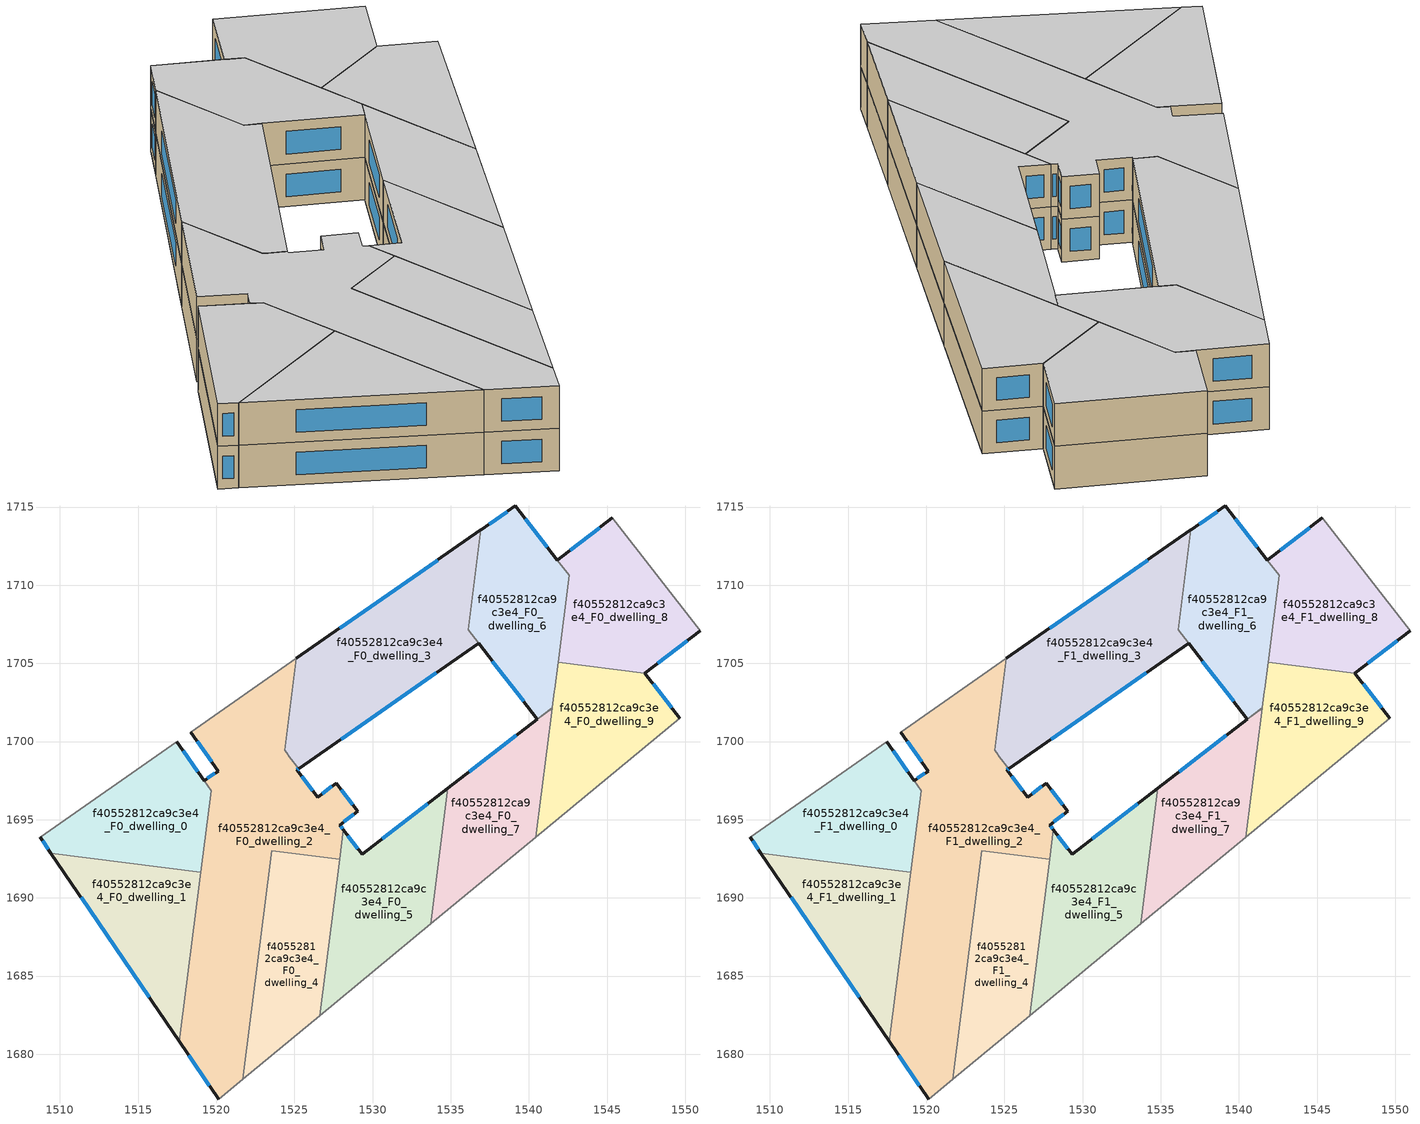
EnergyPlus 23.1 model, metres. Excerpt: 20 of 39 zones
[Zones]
f40552812ca9c3e4_F0_dwelling_0
 floor ground (EU_floor_Construction): 1517.48,1700 1519.69,1696.84 1519.03,1691.64 1509.42,1692.87 1508.73,1693.89 z0
 wall outside (EU_wall_Construction): 1508.73,1693.89 1509.42,1692.87 / 1519.23,1697.5 1517.48,1700 z0:3
 wall to f40552812ca9c3e4_F0_dwelling_1 (EU_wall_Construction): 1509.42,1692.87 1519.03,1691.64 z0:3
 wall adiabatic (EU_wall_Construction): 1517.48,1700 1508.73,1693.89 z0:3
 wall to f40552812ca9c3e4_F0_dwelling_2 (EU_wall_Construction): 1519.03,1691.64 1519.69,1696.84 1519.23,1697.5 z0:3
 window (EU_Window_Construction): 1508.89,1693.65 1509.26,1693.11 / 1518.82,1698.08 1517.89,1699.41 z0.7:2.3
f40552812ca9c3e4_F0_dwelling_1
 floor ground (EU_floor_Construction): 1519.03,1691.64 1517.65,1680.82 1509.42,1692.87 z0
 wall outside (EU_wall_Construction): 1509.42,1692.87 1517.65,1680.82 z0:3
 wall to f40552812ca9c3e4_F0_dwelling_2 (EU_wall_Construction): 1517.65,1680.82 1519.03,1691.64 z0:3
 window (EU_Window_Construction): 1511.36,1690.04 1515.71,1683.65 z0.7:2.3
f40552812ca9c3e4_F0_dwelling_2
 floor ground (EU_floor_Construction): 1525.12,1705.31 1524.37,1699.45 1524.5,1699.28 1524.68,1699.04 1525.29,1698.27 1525.16,1698.18 1526.5,1696.45 1527.66,1697.34 1529.06,1695.55 1527.9,1694.66 1528.14,1694.35 1527.9,1692.48 1523.55,1693.03 1521.68,1678.39 1520.16,1677.13 1517.65,1680.82 1519.69,1696.84 1519.23,1697.5 1520.11,1698.11 1518.36,1700.61 z0
 wall outside (EU_wall_Construction): 1528.14,1694.35 1527.9,1694.66 1529.06,1695.55 1527.66,1697.34 1526.5,1696.45 1525.16,1698.18 1525.28,1698.27 / 1517.65,1680.82 1520.16,1677.13 / 1518.36,1700.61 1520.11,1698.11 1519.23,1697.5 z0:3
 wall to f40552812ca9c3e4_F0_dwelling_3 (EU_wall_Construction): 1525.29,1698.27 1524.68,1699.04 1524.5,1699.28 1524.37,1699.45 1525.12,1705.31 z0:3
 wall to f40552812ca9c3e4_F0_dwelling_4 (EU_wall_Construction): 1521.68,1678.39 1523.55,1693.03 1527.9,1692.48 z0:3
 wall adiabatic (EU_wall_Construction): 1520.16,1677.13 1521.68,1678.39 / 1525.12,1705.31 1518.36,1700.61 z0:3
 wall to f40552812ca9c3e4_F0_dwelling_5 (EU_wall_Construction): 1527.9,1692.48 1528.14,1694.35 z0:3
 window (EU_Window_Construction): 1525.19,1698.2 1525.25,1698.25 / 1526.19,1696.85 1525.47,1697.77 / 1527.39,1697.13 1526.77,1696.66 / 1528.73,1695.97 1527.99,1696.92 / 1528.17,1694.87 1528.78,1695.34 / 1528.08,1694.42 1527.95,1694.58 / 1518.24,1679.95 1519.57,1678 / 1519.91,1697.96 1519.44,1697.64 / 1518.77,1700.02 1519.7,1698.69 z0.7:2.3
f40552812ca9c3e4_F0_dwelling_3
 floor ground (EU_floor_Construction): 1536.93,1713.54 1536.11,1707.14 1536.78,1706.29 1525.29,1698.27 1524.68,1699.04 1524.5,1699.28 1524.37,1699.45 1525.12,1705.31 z0
 wall outside (EU_wall_Construction): 1536.93,1713.54 1525.12,1705.31 / 1525.29,1698.27 1536.78,1706.29 z0:3
 wall to f40552812ca9c3e4_F0_dwelling_6 (EU_wall_Construction): 1536.78,1706.29 1536.11,1707.14 1536.93,1713.54 z0:3
 window (EU_Window_Construction): 1534.16,1711.61 1527.89,1707.25 / 1527.99,1700.16 1534.08,1704.41 z0.7:2.3
f40552812ca9c3e4_F0_dwelling_4
 floor ground (EU_floor_Construction): 1527.9,1692.48 1526.62,1682.47 1521.68,1678.39 1523.55,1693.03 z0
 wall adiabatic (EU_wall_Construction): 1521.68,1678.39 1526.62,1682.47 z0:3
 wall to f40552812ca9c3e4_F0_dwelling_5 (EU_wall_Construction): 1526.62,1682.47 1527.9,1692.48 z0:3
f40552812ca9c3e4_F0_dwelling_5
 floor ground (EU_floor_Construction): 1534.82,1697.02 1533.71,1688.33 1526.62,1682.47 1528.14,1694.35 1529.33,1692.8 z0
 wall outside (EU_wall_Construction): 1534.82,1697.02 1529.33,1692.8 1528.14,1694.35 z0:3
 wall to f40552812ca9c3e4_F0_dwelling_7 (EU_wall_Construction): 1533.71,1688.33 1534.82,1697.02 z0:3
 wall adiabatic (EU_wall_Construction): 1526.62,1682.47 1533.71,1688.33 z0:3
 window (EU_Window_Construction): 1529.05,1693.16 1528.42,1693.98 / 1533.53,1696.03 1530.62,1693.79 z0.7:2.3
f40552812ca9c3e4_F0_dwelling_6
 floor ground (EU_floor_Construction): 1539.13,1715.07 1542.57,1710.63 1541.49,1702.15 1540.54,1701.42 1536.11,1707.14 1536.93,1713.54 z0
 wall outside (EU_wall_Construction): 1541.82,1711.61 1539.13,1715.07 1536.93,1713.54 / 1536.78,1706.29 1540.54,1701.42 z0:3
 wall to f40552812ca9c3e4_F0_dwelling_8 (EU_wall_Construction): 1541.86,1705.09 1542.57,1710.63 1541.82,1711.6 z0:3
 wall to f40552812ca9c3e4_F0_dwelling_9 (EU_wall_Construction): 1540.54,1701.42 1541.49,1702.15 1541.63,1703.22 1541.64,1703.34 1541.86,1705.09 z0:3
 window (EU_Window_Construction): 1538.61,1714.71 1537.45,1713.9 / 1541.19,1712.42 1539.76,1714.26 / 1537.66,1705.15 1539.66,1702.57 z0.7:2.3
f40552812ca9c3e4_F0_dwelling_7
 floor ground (EU_floor_Construction): 1541.48,1702.14 1540.43,1693.88 1533.71,1688.33 1534.82,1697.02 z0
 wall outside (EU_wall_Construction): 1540.55,1701.42 1534.82,1697.02 z0:3
 wall adiabatic (EU_wall_Construction): 1533.71,1688.33 1540.43,1693.88 z0:3
 wall to f40552812ca9c3e4_F0_dwelling_9 (EU_wall_Construction): 1540.43,1693.89 1541.48,1702.14 1540.55,1701.42 z0:3
 window (EU_Window_Construction): 1539.2,1700.39 1536.17,1698.05 z0.7:2.3
f40552812ca9c3e4_F0_dwelling_8
 floor ground (EU_floor_Construction): 1545.34,1714.32 1550.94,1707.09 1547.41,1704.38 1541.86,1705.09 1542.57,1710.63 1541.82,1711.6 z0
 wall outside (EU_wall_Construction): 1545.34,1714.32 1541.82,1711.6 / 1547.41,1704.38 1550.94,1707.09 z0:3
 wall adiabatic (EU_wall_Construction): 1550.94,1707.09 1545.34,1714.32 z0:3
 wall to f40552812ca9c3e4_F0_dwelling_9 (EU_wall_Construction): 1541.86,1705.09 1547.41,1704.38 z0:3
 window (EU_Window_Construction): 1544.51,1713.68 1542.65,1712.24 / 1548.24,1705.02 1550.11,1706.46 z0.7:2.3
f40552812ca9c3e4_F0_dwelling_9
 floor ground (EU_floor_Construction): 1547.41,1704.38 1549.65,1701.5 1540.44,1693.89 1541.48,1702.14 1540.54,1701.42 1541.49,1702.15 1541.63,1703.22 1541.86,1705.09 z0
 wall outside (EU_wall_Construction): 1549.65,1701.5 1547.41,1704.38 z0:3
 wall adiabatic (EU_wall_Construction): 1540.44,1693.89 1549.65,1701.5 z0:3
 window (EU_Window_Construction): 1549.12,1702.18 1547.94,1703.7 z0.7:2.3
f40552812ca9c3e4_F1_dwelling_0
 floor to f40552812ca9c3e4_F0_dwelling_0 (EU_floor_Construction): 1517.48,1700 1519.69,1696.84 1519.03,1691.64 1509.42,1692.87 1508.73,1693.89 z3
 wall outside (EU_wall_Construction): 1508.73,1693.89 1509.42,1692.87 / 1519.23,1697.5 1517.48,1700 z3:6
 wall to f40552812ca9c3e4_F1_dwelling_1 (EU_wall_Construction): 1509.42,1692.87 1519.03,1691.64 z3:6
 wall adiabatic (EU_wall_Construction): 1517.48,1700 1508.73,1693.89 z3:6
 wall to f40552812ca9c3e4_F1_dwelling_2 (EU_wall_Construction): 1519.03,1691.64 1519.69,1696.84 1519.23,1697.5 z3:6
 window (EU_Window_Construction): 1508.89,1693.65 1509.26,1693.11 / 1518.82,1698.08 1517.89,1699.41 z3.7:5.3
 ceiling to f40552812ca9c3e4_F2_dwelling_0 (EU_floor_Construction): 1519.03,1691.64 1519.69,1696.84 1517.48,1700 1508.73,1693.89 1509.42,1692.87 z6
f40552812ca9c3e4_F1_dwelling_1
 floor to f40552812ca9c3e4_F0_dwelling_1 (EU_floor_Construction): 1519.03,1691.64 1517.65,1680.82 1509.42,1692.87 z3
 wall outside (EU_wall_Construction): 1509.42,1692.87 1517.65,1680.82 z3:6
 wall to f40552812ca9c3e4_F1_dwelling_2 (EU_wall_Construction): 1517.65,1680.82 1519.03,1691.64 z3:6
 window (EU_Window_Construction): 1511.36,1690.04 1515.71,1683.65 z3.7:5.3
 ceiling to f40552812ca9c3e4_F2_dwelling_1 (EU_floor_Construction): 1517.65,1680.82 1519.03,1691.64 1509.42,1692.87 z6
f40552812ca9c3e4_F1_dwelling_2
 floor to f40552812ca9c3e4_F0_dwelling_2 (EU_floor_Construction): 1525.12,1705.31 1524.37,1699.45 1524.5,1699.28 1524.68,1699.04 1525.29,1698.27 1525.16,1698.18 1526.5,1696.45 1527.66,1697.34 1529.06,1695.55 1527.9,1694.66 1528.14,1694.35 1527.9,1692.48 1523.55,1693.03 1521.68,1678.39 1520.16,1677.13 1517.65,1680.82 1519.69,1696.84 1519.23,1697.5 1520.11,1698.11 1518.36,1700.61 z3
 wall outside (EU_wall_Construction): 1528.14,1694.35 1527.9,1694.66 1529.06,1695.55 1527.66,1697.34 1526.5,1696.45 1525.16,1698.18 1525.28,1698.27 / 1517.65,1680.82 1520.16,1677.13 / 1518.36,1700.61 1520.11,1698.11 1519.23,1697.5 z3:6
 wall to f40552812ca9c3e4_F1_dwelling_3 (EU_wall_Construction): 1525.29,1698.27 1524.68,1699.04 1524.5,1699.28 1524.37,1699.45 1525.12,1705.31 z3:6
 wall to f40552812ca9c3e4_F1_dwelling_4 (EU_wall_Construction): 1521.68,1678.39 1523.55,1693.03 1527.9,1692.48 z3:6
 wall adiabatic (EU_wall_Construction): 1520.16,1677.13 1521.68,1678.39 / 1525.12,1705.31 1518.36,1700.61 z3:6
 wall to f40552812ca9c3e4_F1_dwelling_5 (EU_wall_Construction): 1527.9,1692.48 1528.14,1694.35 z3:6
 window (EU_Window_Construction): 1525.19,1698.2 1525.25,1698.25 / 1526.19,1696.85 1525.47,1697.77 / 1527.39,1697.13 1526.77,1696.66 / 1528.73,1695.97 1527.99,1696.92 / 1528.17,1694.87 1528.78,1695.34 / 1528.08,1694.42 1527.95,1694.58 / 1518.24,1679.95 1519.57,1678 / 1519.91,1697.96 1519.44,1697.64 / 1518.77,1700.02 1519.7,1698.69 z3.7:5.3
 ceiling to f40552812ca9c3e4_F2_dwelling_2 (EU_floor_Construction): 1521.68,1678.39 1523.55,1693.03 1527.9,1692.48 1528.14,1694.35 1527.9,1694.66 1529.06,1695.55 1527.66,1697.34 1526.5,1696.45 1525.16,1698.18 1525.29,1698.27 1524.68,1699.04 1524.5,1699.28 1524.37,1699.45 1525.12,1705.31 1518.36,1700.61 1520.11,1698.11 1519.23,1697.5 1519.69,1696.84 1517.65,1680.82 1520.16,1677.13 z6
f40552812ca9c3e4_F1_dwelling_3
 floor to f40552812ca9c3e4_F0_dwelling_3 (EU_floor_Construction): 1536.93,1713.54 1536.11,1707.14 1536.78,1706.29 1525.29,1698.27 1524.68,1699.04 1524.5,1699.28 1524.37,1699.45 1525.12,1705.31 z3
 wall outside (EU_wall_Construction): 1536.93,1713.54 1525.12,1705.31 / 1525.29,1698.27 1536.78,1706.29 z3:6
 wall to f40552812ca9c3e4_F1_dwelling_6 (EU_wall_Construction): 1536.78,1706.29 1536.11,1707.14 1536.93,1713.54 z3:6
 window (EU_Window_Construction): 1534.16,1711.61 1527.89,1707.25 / 1527.99,1700.16 1534.08,1704.41 z3.7:5.3
 ceiling to f40552812ca9c3e4_F2_dwelling_3 (EU_floor_Construction): 1536.78,1706.29 1536.11,1707.14 1536.93,1713.54 1525.12,1705.31 1524.37,1699.45 1524.5,1699.28 1524.68,1699.04 1525.29,1698.27 z6
f40552812ca9c3e4_F1_dwelling_4
 floor to f40552812ca9c3e4_F0_dwelling_4 (EU_floor_Construction): 1527.9,1692.48 1526.62,1682.47 1521.68,1678.39 1523.55,1693.03 z3
 wall adiabatic (EU_wall_Construction): 1521.68,1678.39 1526.62,1682.47 z3:6
 wall to f40552812ca9c3e4_F1_dwelling_5 (EU_wall_Construction): 1526.62,1682.47 1527.9,1692.48 z3:6
 ceiling to f40552812ca9c3e4_F2_dwelling_4 (EU_floor_Construction): 1526.62,1682.47 1527.9,1692.48 1523.55,1693.03 1521.68,1678.39 z6
f40552812ca9c3e4_F1_dwelling_5
 floor to f40552812ca9c3e4_F0_dwelling_5 (EU_floor_Construction): 1534.82,1697.02 1533.71,1688.33 1526.62,1682.47 1528.14,1694.35 1529.33,1692.8 z3
 wall outside (EU_wall_Construction): 1534.82,1697.02 1529.33,1692.8 1528.14,1694.35 z3:6
 wall to f40552812ca9c3e4_F1_dwelling_7 (EU_wall_Construction): 1533.71,1688.33 1534.82,1697.02 z3:6
 wall adiabatic (EU_wall_Construction): 1526.62,1682.47 1533.71,1688.33 z3:6
 window (EU_Window_Construction): 1529.05,1693.16 1528.42,1693.98 / 1533.53,1696.03 1530.62,1693.79 z3.7:5.3
 ceiling to f40552812ca9c3e4_F2_dwelling_5 (EU_floor_Construction): 1533.71,1688.33 1534.82,1697.02 1529.33,1692.8 1528.14,1694.35 1526.62,1682.47 z6
f40552812ca9c3e4_F1_dwelling_6
 floor to f40552812ca9c3e4_F0_dwelling_6 (EU_floor_Construction): 1539.13,1715.07 1542.57,1710.63 1541.49,1702.15 1540.54,1701.42 1536.11,1707.14 1536.93,1713.54 z3
 wall outside (EU_wall_Construction): 1541.82,1711.61 1539.13,1715.07 1536.93,1713.54 / 1536.78,1706.29 1540.54,1701.42 z3:6
 wall to f40552812ca9c3e4_F1_dwelling_8 (EU_wall_Construction): 1541.86,1705.09 1542.57,1710.63 1541.82,1711.6 z3:6
 wall to f40552812ca9c3e4_F1_dwelling_9 (EU_wall_Construction): 1540.54,1701.42 1541.49,1702.15 1541.63,1703.22 1541.64,1703.34 1541.86,1705.09 z3:6
 window (EU_Window_Construction): 1538.61,1714.71 1537.45,1713.9 / 1541.19,1712.42 1539.76,1714.26 / 1537.66,1705.15 1539.66,1702.57 z3.7:5.3
 ceiling to f40552812ca9c3e4_F2_dwelling_6 (EU_floor_Construction): 1541.49,1702.15 1542.57,1710.63 1539.13,1715.07 1536.93,1713.54 1536.11,1707.14 1540.54,1701.42 z6
f40552812ca9c3e4_F1_dwelling_7
 floor to f40552812ca9c3e4_F0_dwelling_7 (EU_floor_Construction): 1541.48,1702.14 1540.43,1693.88 1533.71,1688.33 1534.82,1697.02 z3
 wall outside (EU_wall_Construction): 1540.55,1701.42 1534.82,1697.02 z3:6
 wall adiabatic (EU_wall_Construction): 1533.71,1688.33 1540.43,1693.88 z3:6
 wall to f40552812ca9c3e4_F1_dwelling_9 (EU_wall_Construction): 1540.43,1693.89 1541.48,1702.14 1540.55,1701.42 z3:6
 window (EU_Window_Construction): 1539.2,1700.39 1536.17,1698.05 z3.7:5.3
 ceiling to f40552812ca9c3e4_F2_dwelling_7 (EU_floor_Construction): 1540.43,1693.88 1541.48,1702.14 1534.82,1697.02 1533.71,1688.33 z6
f40552812ca9c3e4_F1_dwelling_8
 floor to f40552812ca9c3e4_F0_dwelling_8 (EU_floor_Construction): 1545.34,1714.32 1550.94,1707.09 1547.41,1704.38 1541.86,1705.09 1542.57,1710.63 1541.82,1711.6 z3
 wall outside (EU_wall_Construction): 1545.34,1714.32 1541.82,1711.6 / 1547.41,1704.38 1550.94,1707.09 z3:6
 wall adiabatic (EU_wall_Construction): 1550.94,1707.09 1545.34,1714.32 z3:6
 wall to f40552812ca9c3e4_F1_dwelling_9 (EU_wall_Construction): 1541.86,1705.09 1547.41,1704.38 z3:6
 window (EU_Window_Construction): 1544.51,1713.68 1542.65,1712.24 / 1548.24,1705.02 1550.11,1706.46 z3.7:5.3
 ceiling to f40552812ca9c3e4_F2_dwelling_8 (EU_floor_Construction): 1550.94,1707.09 1545.34,1714.32 1541.82,1711.6 1542.57,1710.63 1541.86,1705.09 1547.41,1704.38 z6
f40552812ca9c3e4_F1_dwelling_9
 floor to f40552812ca9c3e4_F0_dwelling_9 (EU_floor_Construction): 1547.41,1704.38 1549.65,1701.5 1540.44,1693.89 1541.48,1702.14 1540.54,1701.42 1541.49,1702.15 1541.63,1703.22 1541.86,1705.09 z3
 wall outside (EU_wall_Construction): 1549.65,1701.5 1547.41,1704.38 z3:6
 wall adiabatic (EU_wall_Construction): 1540.44,1693.89 1549.65,1701.5 z3:6
 window (EU_Window_Construction): 1549.12,1702.18 1547.94,1703.7 z3.7:5.3
 ceiling to f40552812ca9c3e4_F2_dwelling_9 (EU_floor_Construction): 1549.65,1701.5 1547.41,1704.38 1541.86,1705.09 1541.63,1703.22 1541.49,1702.15 1540.54,1701.42 1541.48,1702.14 1540.44,1693.89 z6
[Building]
EU S2 Campaign: North Axis=0; Terrain=City; Solar Distribution=FullExterior
[Site:Location]
Budapest.Ferenc.Liszt.Intl.AP: Latitude=47.437; Longitude=19.256; Time Zone=1; Elevation=185
[SizingPeriod:WeatherFileDays]
AnnualSizingPeriod: Begin Month=1; Begin Day of Month=1; End Month=12; End Day of Month=31; Day of Week for Start Day=Monday; Use Weather File Daylight Saving Period=No; Use Weather File Rain and Snow Indicators=No
[MATERIAL]
EU_InternalMass_Material: Roughness=MediumRough; Thickness=0.1; Conductivity=1; Density=1800; Specific Heat=900; Thermal Absorptance=0.9; Solar Absorptance=0.7; Visible Absorptance=0.7
[MATERIAL:NOMASS] Roughness=MediumRough; Thermal Absorptance=0.9; Solar Absorptance=0.7; Visible Absorptance=0.7
Name | Thermal Resistance
EU_wall_NoMass | 0.832559
EU_floor_NoMass | 0.872794
[WINDOWMATERIAL:SIMPLEGLAZINGSYSTEM]
EU_Window_SimpleGlazing: UFactor=2.79869; Solar Heat Gain Coefficient=0.75; Visible Transmittance=0.75
[CONSTRUCTION]
EU_wall_Construction: EU_wall_NoMass
EU_floor_Construction: EU_floor_NoMass
EU_Window_Construction: EU_Window_SimpleGlazing
EU_InternalMass_Construction: EU_InternalMass_Material
[ZONE] Type=1; Multiplier=1; Ceiling Height=autocalculate; Floor Area=autocalculate; Part of Total Floor Area=Yes
Name | Volume
f40552812ca9c3e4_F0_dwelling_0; f40552812ca9c3e4_F1_dwelling_0 | 157.571
f40552812ca9c3e4_F0_dwelling_1; f40552812ca9c3e4_F1_dwelling_1 | 158.433
f40552812ca9c3e4_F0_dwelling_2; f40552812ca9c3e4_F1_dwelling_2 | 401.178
f40552812ca9c3e4_F0_dwelling_3 | 252.015
f40552812ca9c3e4_F1_dwelling_3 | 252.026
f40552812ca9c3e4_F0_dwelling_4; f40552812ca9c3e4_F1_dwelling_4 | 163.254
f40552812ca9c3e4_F0_dwelling_5; f40552812ca9c3e4_F1_dwelling_5 | 175.381
f40552812ca9c3e4_F0_dwelling_6 | 169.628
f40552812ca9c3e4_F1_dwelling_6 | 169.59
f40552812ca9c3e4_F0_dwelling_7; f40552812ca9c3e4_F1_dwelling_7 | 152.732
f40552812ca9c3e4_F0_dwelling_8; f40552812ca9c3e4_F1_dwelling_8 | 168.787
f40552812ca9c3e4_F0_dwelling_9; f40552812ca9c3e4_F1_dwelling_9 | 160.109
[INTERNALMASS] Construction=EU_InternalMass_Construction
Name | Zone or ZoneList | Surface Area
f40552812ca9c3e4_F0_dwelling_0_EU_InternalMass | f40552812ca9c3e4_F0_dwelling_0 | 52.5219
f40552812ca9c3e4_F0_dwelling_1_EU_InternalMass | f40552812ca9c3e4_F0_dwelling_1 | 52.8113
f40552812ca9c3e4_F0_dwelling_2_EU_InternalMass | f40552812ca9c3e4_F0_dwelling_2 | 133.728
f40552812ca9c3e4_F0_dwelling_3_EU_InternalMass | f40552812ca9c3e4_F0_dwelling_3 | 84.0128
f40552812ca9c3e4_F0_dwelling_4_EU_InternalMass | f40552812ca9c3e4_F0_dwelling_4 | 54.4181
f40552812ca9c3e4_F0_dwelling_5_EU_InternalMass | f40552812ca9c3e4_F0_dwelling_5 | 58.4602
f40552812ca9c3e4_F0_dwelling_6_EU_InternalMass | f40552812ca9c3e4_F0_dwelling_6 | 56.5601
f40552812ca9c3e4_F0_dwelling_7_EU_InternalMass | f40552812ca9c3e4_F0_dwelling_7 | 50.9203
f40552812ca9c3e4_F0_dwelling_8_EU_InternalMass | f40552812ca9c3e4_F0_dwelling_8 | 56.2623
f40552812ca9c3e4_F0_dwelling_9_EU_InternalMass | f40552812ca9c3e4_F0_dwelling_9 | 53.3946
f40552812ca9c3e4_F1_dwelling_0_EU_InternalMass | f40552812ca9c3e4_F1_dwelling_0 | 52.5219
f40552812ca9c3e4_F1_dwelling_1_EU_InternalMass | f40552812ca9c3e4_F1_dwelling_1 | 52.8113
f40552812ca9c3e4_F1_dwelling_2_EU_InternalMass | f40552812ca9c3e4_F1_dwelling_2 | 133.728
f40552812ca9c3e4_F1_dwelling_3_EU_InternalMass | f40552812ca9c3e4_F1_dwelling_3 | 84.0128
f40552812ca9c3e4_F1_dwelling_4_EU_InternalMass | f40552812ca9c3e4_F1_dwelling_4 | 54.4181
f40552812ca9c3e4_F1_dwelling_5_EU_InternalMass | f40552812ca9c3e4_F1_dwelling_5 | 58.4602
f40552812ca9c3e4_F1_dwelling_6_EU_InternalMass | f40552812ca9c3e4_F1_dwelling_6 | 56.5601
f40552812ca9c3e4_F1_dwelling_7_EU_InternalMass | f40552812ca9c3e4_F1_dwelling_7 | 50.9203
f40552812ca9c3e4_F1_dwelling_8_EU_InternalMass | f40552812ca9c3e4_F1_dwelling_8 | 56.2623
f40552812ca9c3e4_F1_dwelling_9_EU_InternalMass | f40552812ca9c3e4_F1_dwelling_9 | 53.3946
[OTHEREQUIPMENT] Fuel Type=Electricity; Design Level Calculation Method=Watts/Area; Power per Zone Floor Area=1; Fraction Latent=0; Fraction Radiant=0; Fraction Lost=0; Carbon Dioxide Generation Rate=0; EndUse Subcategory=EU_Step8_InternalGains
Name | Zone or ZoneList or Space or SpaceList | Schedule
EU_Step8_InternalGain_f40552812ca9c3e4_F0_dwelling_0_f000 | f40552812ca9c3e4_F0_dwelling_0 | EU_Step8_GainSchedule_f40552812ca9c3e4_F0_dwelling_0_f000
EU_Step8_InternalGain_f40552812ca9c3e4_F0_dwelling_1_f000 | f40552812ca9c3e4_F0_dwelling_1 | EU_Step8_GainSchedule_f40552812ca9c3e4_F0_dwelling_1_f000
EU_Step8_InternalGain_f40552812ca9c3e4_F0_dwelling_2_f000 | f40552812ca9c3e4_F0_dwelling_2 | EU_Step8_GainSchedule_f40552812ca9c3e4_F0_dwelling_2_f000
EU_Step8_InternalGain_f40552812ca9c3e4_F0_dwelling_3_f000 | f40552812ca9c3e4_F0_dwelling_3 | EU_Step8_GainSchedule_f40552812ca9c3e4_F0_dwelling_3_f000
EU_Step8_InternalGain_f40552812ca9c3e4_F0_dwelling_4_f000 | f40552812ca9c3e4_F0_dwelling_4 | EU_Step8_GainSchedule_f40552812ca9c3e4_F0_dwelling_4_f000
EU_Step8_InternalGain_f40552812ca9c3e4_F0_dwelling_5_f000 | f40552812ca9c3e4_F0_dwelling_5 | EU_Step8_GainSchedule_f40552812ca9c3e4_F0_dwelling_5_f000
EU_Step8_InternalGain_f40552812ca9c3e4_F0_dwelling_6_f000 | f40552812ca9c3e4_F0_dwelling_6 | EU_Step8_GainSchedule_f40552812ca9c3e4_F0_dwelling_6_f000
EU_Step8_InternalGain_f40552812ca9c3e4_F0_dwelling_7_f000 | f40552812ca9c3e4_F0_dwelling_7 | EU_Step8_GainSchedule_f40552812ca9c3e4_F0_dwelling_7_f000
EU_Step8_InternalGain_f40552812ca9c3e4_F0_dwelling_8_f000 | f40552812ca9c3e4_F0_dwelling_8 | EU_Step8_GainSchedule_f40552812ca9c3e4_F0_dwelling_8_f000
EU_Step8_InternalGain_f40552812ca9c3e4_F0_dwelling_9_f000 | f40552812ca9c3e4_F0_dwelling_9 | EU_Step8_GainSchedule_f40552812ca9c3e4_F0_dwelling_9_f000
EU_Step8_InternalGain_f40552812ca9c3e4_F1_dwelling_0_f000 | f40552812ca9c3e4_F1_dwelling_0 | EU_Step8_GainSchedule_f40552812ca9c3e4_F1_dwelling_0_f000
EU_Step8_InternalGain_f40552812ca9c3e4_F1_dwelling_1_f000 | f40552812ca9c3e4_F1_dwelling_1 | EU_Step8_GainSchedule_f40552812ca9c3e4_F1_dwelling_1_f000
EU_Step8_InternalGain_f40552812ca9c3e4_F1_dwelling_2_f000 | f40552812ca9c3e4_F1_dwelling_2 | EU_Step8_GainSchedule_f40552812ca9c3e4_F1_dwelling_2_f000
EU_Step8_InternalGain_f40552812ca9c3e4_F1_dwelling_3_f000 | f40552812ca9c3e4_F1_dwelling_3 | EU_Step8_GainSchedule_f40552812ca9c3e4_F1_dwelling_3_f000
EU_Step8_InternalGain_f40552812ca9c3e4_F1_dwelling_4_f000 | f40552812ca9c3e4_F1_dwelling_4 | EU_Step8_GainSchedule_f40552812ca9c3e4_F1_dwelling_4_f000
EU_Step8_InternalGain_f40552812ca9c3e4_F1_dwelling_5_f000 | f40552812ca9c3e4_F1_dwelling_5 | EU_Step8_GainSchedule_f40552812ca9c3e4_F1_dwelling_5_f000
EU_Step8_InternalGain_f40552812ca9c3e4_F1_dwelling_6_f000 | f40552812ca9c3e4_F1_dwelling_6 | EU_Step8_GainSchedule_f40552812ca9c3e4_F1_dwelling_6_f000
EU_Step8_InternalGain_f40552812ca9c3e4_F1_dwelling_7_f000 | f40552812ca9c3e4_F1_dwelling_7 | EU_Step8_GainSchedule_f40552812ca9c3e4_F1_dwelling_7_f000
EU_Step8_InternalGain_f40552812ca9c3e4_F1_dwelling_8_f000 | f40552812ca9c3e4_F1_dwelling_8 | EU_Step8_GainSchedule_f40552812ca9c3e4_F1_dwelling_8_f000
EU_Step8_InternalGain_f40552812ca9c3e4_F1_dwelling_9_f000 | f40552812ca9c3e4_F1_dwelling_9 | EU_Step8_GainSchedule_f40552812ca9c3e4_F1_dwelling_9_f000
[ZONEVENTILATION:DESIGNFLOWRATE] Schedule=EU_AlwaysOn; Design Flow Rate Calculation Method=AirChanges/Hour; Air Changes per Hour=0.475469; Ventilation Type=Natural; Fan Pressure Rise=0; Fan Total Efficiency=1; Constant Term Coefficient=1; Temperature Term Coefficient=0; Velocity Term Coefficient=0; Velocity Squared Term Coefficient=0; Minimum Indoor Temperature=-100; Maximum Indoor Temperature=100; Delta Temperature=-100; Minimum Outdoor Temperature=-100; Maximum Outdoor Temperature=100; Maximum Wind Speed=40
Name | Zone or ZoneList or Space or SpaceList
EU_ConstantAir_f40552812ca9c3e4_F0_dwelling_0 | f40552812ca9c3e4_F0_dwelling_0
EU_ConstantAir_f40552812ca9c3e4_F0_dwelling_1 | f40552812ca9c3e4_F0_dwelling_1
EU_ConstantAir_f40552812ca9c3e4_F0_dwelling_2 | f40552812ca9c3e4_F0_dwelling_2
EU_ConstantAir_f40552812ca9c3e4_F0_dwelling_3 | f40552812ca9c3e4_F0_dwelling_3
EU_ConstantAir_f40552812ca9c3e4_F0_dwelling_4 | f40552812ca9c3e4_F0_dwelling_4
EU_ConstantAir_f40552812ca9c3e4_F0_dwelling_5 | f40552812ca9c3e4_F0_dwelling_5
EU_ConstantAir_f40552812ca9c3e4_F0_dwelling_6 | f40552812ca9c3e4_F0_dwelling_6
EU_ConstantAir_f40552812ca9c3e4_F0_dwelling_7 | f40552812ca9c3e4_F0_dwelling_7
EU_ConstantAir_f40552812ca9c3e4_F0_dwelling_8 | f40552812ca9c3e4_F0_dwelling_8
EU_ConstantAir_f40552812ca9c3e4_F0_dwelling_9 | f40552812ca9c3e4_F0_dwelling_9
EU_ConstantAir_f40552812ca9c3e4_F1_dwelling_0 | f40552812ca9c3e4_F1_dwelling_0
EU_ConstantAir_f40552812ca9c3e4_F1_dwelling_1 | f40552812ca9c3e4_F1_dwelling_1
EU_ConstantAir_f40552812ca9c3e4_F1_dwelling_2 | f40552812ca9c3e4_F1_dwelling_2
EU_ConstantAir_f40552812ca9c3e4_F1_dwelling_3 | f40552812ca9c3e4_F1_dwelling_3
EU_ConstantAir_f40552812ca9c3e4_F1_dwelling_4 | f40552812ca9c3e4_F1_dwelling_4
EU_ConstantAir_f40552812ca9c3e4_F1_dwelling_5 | f40552812ca9c3e4_F1_dwelling_5
EU_ConstantAir_f40552812ca9c3e4_F1_dwelling_6 | f40552812ca9c3e4_F1_dwelling_6
EU_ConstantAir_f40552812ca9c3e4_F1_dwelling_7 | f40552812ca9c3e4_F1_dwelling_7
EU_ConstantAir_f40552812ca9c3e4_F1_dwelling_8 | f40552812ca9c3e4_F1_dwelling_8
EU_ConstantAir_f40552812ca9c3e4_F1_dwelling_9 | f40552812ca9c3e4_F1_dwelling_9
[HVACTEMPLATE:THERMOSTAT] Constant Heating Setpoint=20; Constant Cooling Setpoint=50
EU_HeatOnly_f40552812ca9c3e4_F0_dwelling_0; EU_HeatOnly_f40552812ca9c3e4_F0_dwelling_1; EU_HeatOnly_f40552812ca9c3e4_F0_dwelling_2; EU_HeatOnly_f40552812ca9c3e4_F0_dwelling_3; EU_HeatOnly_f40552812ca9c3e4_F0_dwelling_4; EU_HeatOnly_f40552812ca9c3e4_F0_dwelling_5; EU_HeatOnly_f40552812ca9c3e4_F0_dwelling_6; EU_HeatOnly_f40552812ca9c3e4_F0_dwelling_7; EU_HeatOnly_f40552812ca9c3e4_F0_dwelling_8; EU_HeatOnly_f40552812ca9c3e4_F0_dwelling_9; EU_HeatOnly_f40552812ca9c3e4_F1_dwelling_0; EU_HeatOnly_f40552812ca9c3e4_F1_dwelling_1; EU_HeatOnly_f40552812ca9c3e4_F1_dwelling_2; EU_HeatOnly_f40552812ca9c3e4_F1_dwelling_3; EU_HeatOnly_f40552812ca9c3e4_F1_dwelling_4; EU_HeatOnly_f40552812ca9c3e4_F1_dwelling_5; EU_HeatOnly_f40552812ca9c3e4_F1_dwelling_6; EU_HeatOnly_f40552812ca9c3e4_F1_dwelling_7; EU_HeatOnly_f40552812ca9c3e4_F1_dwelling_8; EU_HeatOnly_f40552812ca9c3e4_F1_dwelling_9; EU_HeatOnly_f40552812ca9c3e4_F2_dwelling_0; EU_HeatOnly_f40552812ca9c3e4_F2_dwelling_1; EU_HeatOnly_f40552812ca9c3e4_F2_dwelling_2; EU_HeatOnly_f40552812ca9c3e4_F2_dwelling_3; EU_HeatOnly_f40552812ca9c3e4_F2_dwelling_4; EU_HeatOnly_f40552812ca9c3e4_F2_dwelling_5; EU_HeatOnly_f40552812ca9c3e4_F2_dwelling_6; EU_HeatOnly_f40552812ca9c3e4_F2_dwelling_7; EU_HeatOnly_f40552812ca9c3e4_F2_dwelling_8; EU_HeatOnly_f40552812ca9c3e4_F2_dwelling_9; EU_HeatOnly_f40552812ca9c3e4_F3_dwelling_0; EU_HeatOnly_f40552812ca9c3e4_F3_dwelling_1; EU_HeatOnly_f40552812ca9c3e4_F3_dwelling_2; EU_HeatOnly_f40552812ca9c3e4_F3_dwelling_3; EU_HeatOnly_f40552812ca9c3e4_F3_dwelling_4; EU_HeatOnly_f40552812ca9c3e4_F3_dwelling_5; EU_HeatOnly_f40552812ca9c3e4_F3_dwelling_6; EU_HeatOnly_f40552812ca9c3e4_F3_dwelling_7; EU_HeatOnly_f40552812ca9c3e4_F3_dwelling_8
[HVACTEMPLATE:ZONE:IDEALLOADSAIRSYSTEM] System Availability Schedule=EU_AlwaysOn; Maximum Heating Supply Air Temperature=50; Minimum Cooling Supply Air Temperature=13; Maximum Heating Supply Air Humidity Ratio=0.0156; Minimum Cooling Supply Air Humidity Ratio=0.0077; Heating Limit=NoLimit; Cooling Limit=NoLimit; Heating Availability Schedule=EU_AlwaysOn; Cooling Availability Schedule=EU_CoolingOff; Dehumidification Control Type=ConstantSensibleHeatRatio; Cooling Sensible Heat Ratio=0.7; Dehumidification Setpoint=60; Humidification Control Type=None; Humidification Setpoint=30; Outdoor Air Method=None; Outdoor Air Flow Rate per Person=0.00944; Outdoor Air Flow Rate per Zone Floor Area=0; Outdoor Air Flow Rate per Zone=0; Demand Controlled Ventilation Type=None; Outdoor Air Economizer Type=NoEconomizer; Heat Recovery Type=None; Sensible Heat Recovery Effectiveness=0.7; Latent Heat Recovery Effectiveness=0.65
Name | Template Thermostat
f40552812ca9c3e4_F0_dwelling_0 | EU_HeatOnly_f40552812ca9c3e4_F0_dwelling_0
f40552812ca9c3e4_F0_dwelling_1 | EU_HeatOnly_f40552812ca9c3e4_F0_dwelling_1
f40552812ca9c3e4_F0_dwelling_2 | EU_HeatOnly_f40552812ca9c3e4_F0_dwelling_2
f40552812ca9c3e4_F0_dwelling_3 | EU_HeatOnly_f40552812ca9c3e4_F0_dwelling_3
f40552812ca9c3e4_F0_dwelling_4 | EU_HeatOnly_f40552812ca9c3e4_F0_dwelling_4
f40552812ca9c3e4_F0_dwelling_5 | EU_HeatOnly_f40552812ca9c3e4_F0_dwelling_5
f40552812ca9c3e4_F0_dwelling_6 | EU_HeatOnly_f40552812ca9c3e4_F0_dwelling_6
f40552812ca9c3e4_F0_dwelling_7 | EU_HeatOnly_f40552812ca9c3e4_F0_dwelling_7
f40552812ca9c3e4_F0_dwelling_8 | EU_HeatOnly_f40552812ca9c3e4_F0_dwelling_8
f40552812ca9c3e4_F0_dwelling_9 | EU_HeatOnly_f40552812ca9c3e4_F0_dwelling_9
f40552812ca9c3e4_F1_dwelling_0 | EU_HeatOnly_f40552812ca9c3e4_F1_dwelling_0
f40552812ca9c3e4_F1_dwelling_1 | EU_HeatOnly_f40552812ca9c3e4_F1_dwelling_1
f40552812ca9c3e4_F1_dwelling_2 | EU_HeatOnly_f40552812ca9c3e4_F1_dwelling_2
f40552812ca9c3e4_F1_dwelling_3 | EU_HeatOnly_f40552812ca9c3e4_F1_dwelling_3
f40552812ca9c3e4_F1_dwelling_4 | EU_HeatOnly_f40552812ca9c3e4_F1_dwelling_4
f40552812ca9c3e4_F1_dwelling_5 | EU_HeatOnly_f40552812ca9c3e4_F1_dwelling_5
f40552812ca9c3e4_F1_dwelling_6 | EU_HeatOnly_f40552812ca9c3e4_F1_dwelling_6
f40552812ca9c3e4_F1_dwelling_7 | EU_HeatOnly_f40552812ca9c3e4_F1_dwelling_7
f40552812ca9c3e4_F1_dwelling_8 | EU_HeatOnly_f40552812ca9c3e4_F1_dwelling_8
f40552812ca9c3e4_F1_dwelling_9 | EU_HeatOnly_f40552812ca9c3e4_F1_dwelling_9
[SIZING:ZONE] Zone Cooling Design Supply Air Temperature Input Method=SupplyAirTemperature; Zone Cooling Design Supply Air Temperature=13; Zone Heating Design Supply Air Temperature Input Method=SupplyAirTemperature; Zone Heating Design Supply Air Temperature=50; Zone Cooling Design Supply Air Humidity Ratio=0.008; Zone Heating Design Supply Air Humidity Ratio=0.008; Cooling Design Air Flow Method=DesignDay; Cooling Design Air Flow Rate=0; Cooling Minimum Air Flow per Zone Floor Area=0.000762; Cooling Minimum Air Flow=0; Cooling Minimum Air Flow Fraction=0.2; Heating Design Air Flow Method=DesignDay; Heating Design Air Flow Rate=0; Heating Maximum Air Flow per Zone Floor Area=0.002032; Heating Maximum Air Flow=0.141576; Heating Maximum Air Flow Fraction=0.3; Account for Dedicated Outdoor Air System=No; Dedicated Outdoor Air System Control Strategy=NeutralSupplyAir; Dedicated Outdoor Air Low Setpoint Temperature for Design=autosize; Dedicated Outdoor Air High Setpoint Temperature for Design=autosize; Zone Load Sizing Method=Sensible Load Only No Latent Load; Zone Latent Cooling Design Supply Air Humidity Ratio Input Method=HumidityRatioDifference; Zone Cooling Design Supply Air Humidity Ratio Difference=0.005; Zone Latent Heating Design Supply Air Humidity Ratio Input Method=HumidityRatioDifference; Zone Humidification Design Supply Air Humidity Ratio Difference=0.005
f40552812ca9c3e4_F0_dwelling_0; f40552812ca9c3e4_F0_dwelling_1; f40552812ca9c3e4_F0_dwelling_2; f40552812ca9c3e4_F0_dwelling_3; f40552812ca9c3e4_F0_dwelling_4; f40552812ca9c3e4_F0_dwelling_5; f40552812ca9c3e4_F0_dwelling_6; f40552812ca9c3e4_F0_dwelling_7; f40552812ca9c3e4_F0_dwelling_8; f40552812ca9c3e4_F0_dwelling_9; f40552812ca9c3e4_F1_dwelling_0; f40552812ca9c3e4_F1_dwelling_1; f40552812ca9c3e4_F1_dwelling_2; f40552812ca9c3e4_F1_dwelling_3; f40552812ca9c3e4_F1_dwelling_4; f40552812ca9c3e4_F1_dwelling_5; f40552812ca9c3e4_F1_dwelling_6; f40552812ca9c3e4_F1_dwelling_7; f40552812ca9c3e4_F1_dwelling_8; f40552812ca9c3e4_F1_dwelling_9
[SCHEDULE:CONSTANT]
Name | Hourly Value
EU_AlwaysOn | 1
EU_CoolingOff | 0
[SCHEDULE:FILE] Column Number=1; Rows to Skip at Top=0; Number of Hours of Data=8760; Column Separator=Comma; Interpolate to Timestep=No; Minutes per Item=60; Adjust Schedule for Daylight Savings=Yes
Name | File
EU_Step8_GainSchedule_f40552812ca9c3e4_F0_dwelling_0_f000 | ../../schedules/f40552812ca9c3e4/f40552812ca9c3e4_F0_dwelling_0_f000_gain.csv
EU_Step8_GainSchedule_f40552812ca9c3e4_F0_dwelling_1_f000 | ../../schedules/f40552812ca9c3e4/f40552812ca9c3e4_F0_dwelling_1_f000_gain.csv
EU_Step8_GainSchedule_f40552812ca9c3e4_F0_dwelling_2_f000 | ../../schedules/f40552812ca9c3e4/f40552812ca9c3e4_F0_dwelling_2_f000_gain.csv
EU_Step8_GainSchedule_f40552812ca9c3e4_F0_dwelling_3_f000 | ../../schedules/f40552812ca9c3e4/f40552812ca9c3e4_F0_dwelling_3_f000_gain.csv
EU_Step8_GainSchedule_f40552812ca9c3e4_F0_dwelling_4_f000 | ../../schedules/f40552812ca9c3e4/f40552812ca9c3e4_F0_dwelling_4_f000_gain.csv
EU_Step8_GainSchedule_f40552812ca9c3e4_F0_dwelling_5_f000 | ../../schedules/f40552812ca9c3e4/f40552812ca9c3e4_F0_dwelling_5_f000_gain.csv
EU_Step8_GainSchedule_f40552812ca9c3e4_F0_dwelling_6_f000 | ../../schedules/f40552812ca9c3e4/f40552812ca9c3e4_F0_dwelling_6_f000_gain.csv
EU_Step8_GainSchedule_f40552812ca9c3e4_F0_dwelling_7_f000 | ../../schedules/f40552812ca9c3e4/f40552812ca9c3e4_F0_dwelling_7_f000_gain.csv
EU_Step8_GainSchedule_f40552812ca9c3e4_F0_dwelling_8_f000 | ../../schedules/f40552812ca9c3e4/f40552812ca9c3e4_F0_dwelling_8_f000_gain.csv
EU_Step8_GainSchedule_f40552812ca9c3e4_F0_dwelling_9_f000 | ../../schedules/f40552812ca9c3e4/f40552812ca9c3e4_F0_dwelling_9_f000_gain.csv
EU_Step8_GainSchedule_f40552812ca9c3e4_F1_dwelling_0_f000 | ../../schedules/f40552812ca9c3e4/f40552812ca9c3e4_F1_dwelling_0_f000_gain.csv
EU_Step8_GainSchedule_f40552812ca9c3e4_F1_dwelling_1_f000 | ../../schedules/f40552812ca9c3e4/f40552812ca9c3e4_F1_dwelling_1_f000_gain.csv
EU_Step8_GainSchedule_f40552812ca9c3e4_F1_dwelling_2_f000 | ../../schedules/f40552812ca9c3e4/f40552812ca9c3e4_F1_dwelling_2_f000_gain.csv
EU_Step8_GainSchedule_f40552812ca9c3e4_F1_dwelling_3_f000 | ../../schedules/f40552812ca9c3e4/f40552812ca9c3e4_F1_dwelling_3_f000_gain.csv
EU_Step8_GainSchedule_f40552812ca9c3e4_F1_dwelling_4_f000 | ../../schedules/f40552812ca9c3e4/f40552812ca9c3e4_F1_dwelling_4_f000_gain.csv
EU_Step8_GainSchedule_f40552812ca9c3e4_F1_dwelling_5_f000 | ../../schedules/f40552812ca9c3e4/f40552812ca9c3e4_F1_dwelling_5_f000_gain.csv
EU_Step8_GainSchedule_f40552812ca9c3e4_F1_dwelling_6_f000 | ../../schedules/f40552812ca9c3e4/f40552812ca9c3e4_F1_dwelling_6_f000_gain.csv
EU_Step8_GainSchedule_f40552812ca9c3e4_F1_dwelling_7_f000 | ../../schedules/f40552812ca9c3e4/f40552812ca9c3e4_F1_dwelling_7_f000_gain.csv
EU_Step8_GainSchedule_f40552812ca9c3e4_F1_dwelling_8_f000 | ../../schedules/f40552812ca9c3e4/f40552812ca9c3e4_F1_dwelling_8_f000_gain.csv
EU_Step8_GainSchedule_f40552812ca9c3e4_F1_dwelling_9_f000 | ../../schedules/f40552812ca9c3e4/f40552812ca9c3e4_F1_dwelling_9_f000_gain.csv
